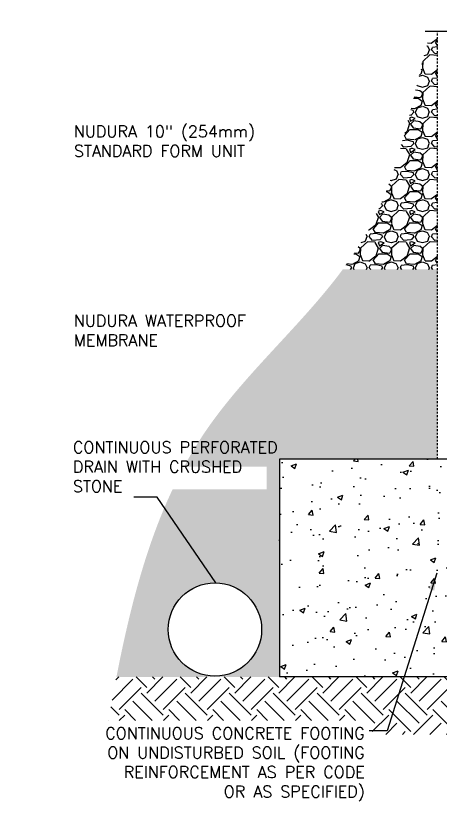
# Model space of a CAD drawing. Header units: inches. Extents: x -114.1 to -55.7, y 115.7 to 166.2.
# Drawn here: x -114.1 to -86.8, y 115.7 to 166.2 of the extents above; entities that cross this region are included whole.
import ezdxf

# ---------------------------------------------------------------- set-up
doc = ezdxf.new("R2010")
doc.units = ezdxf.units.IN
doc.header["$LTSCALE"] = 0.5
doc.header["$MEASUREMENT"] = 0
doc.linetypes.add('DASHED2', pattern=[0.375, 0.25, -0.125])
for name, color, linetype in [('HATCH', 12, 'Continuous'), ('LINE50', 5, 'Continuous'), ('LINE9', 9, 'Continuous'), ('TEXT', 4, 'Continuous')]:
    doc.layers.add(name, color=color, linetype=linetype)
doc.styles.add('DIM', font='romans.shx', dxfattribs={"width": 0.7})
doc.styles.add('ROMANS', font='romans')
doc.styles.get("Standard").update_dxf_attribs({"font": 'romans.shx'})
doc.dimstyles.new('ext_12', dxfattribs={"dimscale": 12, "dimtxt": 0.09375, "dimasz": 0.09375, "dimexe": 0.09375, "dimexo": 0.0625, "dimgap": 0.0625, "dimtad": 1, "dimdec": 1, "dimzin": 3, "dimdsep": 46, "dimlunit": 4, "dimtxsty": 'DIM', "dimcen": 0.09, "dimdle": 0.09375, "dimclrt": 4, "dimadec": 0, "dimazin": 0, "dimtfac": 1, "dimtdec": 1, "dimtmove": 2, "dimatfit": 3, "dimfxl": 0, "dimfrac": 2, "dimtolj": 1, "dimtzin": 0, "dimarcsym": 0})
pattern_1 = [(228.0128, (1.44, 2), (-15.99999646, -18.00000268), [0.269072, -26.638176]), (184.9697, (1.26, 1.8), (24.000002103, 1.999982614), [0.461736, -45.71185]), (132.5104, (0.8, 1.76), (19.99998144, -22.00001735), [0.325576, -32.232064]), (267.2737, (0.02, 1.26), (1.999992035, 40.00000059), [0.420476, -41.627116]), (292.8337, (0, 0.84), (-10.00001981, 23.999992824), [0.41231, -40.818746]), (357.2737, (0.16, 0.46), (-40.00000059, 1.999992035), [0.420476, -41.627116]), (37.6942, (0.58, 0.44), (-26.00001469, -19.99998081), [0.556058, -55.049698]), (72.2553, (1.02, 0.78), (14.000021525, 43.999992462), [0.524976, -51.972642]), (121.4296, (1.18, 1.28), (-16.00001647, 25.999990073), [0.4219, -41.768146]), (175.2364, (0.96, 1.64), (22.00000189, -1.99998307), [0.481664, -23.601526]), (222.3974, (0.48, 1.68), (-24.000014702, -21.999984164), [0.622896, -61.66675]), (138.8141, (2, 1.24), (-14.0000059, 11.99999463), [0.212602, -21.047688]), (171.4692, (1.84, 1.38), (25.99999657, -4.00001582), [0.404474, -40.043022]), (225, (1.44, 1.44), (-2e-16, -2.000001), [0.282842, -2.545584]), (203.1986, (1.3, 1.68), (9.99999946, 4.00000265), [0.152316, -15.07923]), (291.8014, (1.16, 1.62), (-1.9999998, 6.00000055), [0.215406, -10.554924]), (30.9638, (1.24, 1.42), (5.99999604, 4.00000497), [0.349858, -11.312046]), (161.5651, (1.54, 1.6), (4.0000009, -1.9999968), [0.252982, -6.071574]), (16.3895, (0, 1.62), (20.0000044, 5.99998542), [0.3544, -35.08569]), (70.3462, (0.34, 1.72), (-7.999990495, -22.00000427), [0.297322, -29.434816]), (293.1986, (1.54, 2), (-4.00000265, 9.99999946), [0.30463, -14.926916]), (343.6105, (1.66, 1.72), (-20.0000044, 5.99998542), [0.3544, -35.08569]), (339.444, (0, 0.38), (-10.0000037, 3.999992), [0.34176, -16.746248]), (294.7751, (0.32, 0.26), (-9.99998438, 22.00000684), [0.286356, -28.349286]), (66.8014, (1.56, 0), (4.00000265, 9.99999946), [0.30463, -14.926916]), (17.354, (1.68, 0.28), (-26.00000404, -7.999989005), [0.335262, -33.190848]), (69.444, (0.58, 0), (-3.999992, -10.0000037), [0.17088, -16.917128]), (101.3099, (1.44, 0), (-1.9999953, 8.0000015), [0.10198, -10.096058]), (165.9638, (1.42, 0.1), (6.0000011, -1.9999961), [0.41231, -7.8339]), (186.009, (1.02, 0.2), (19.9999995, 1.999998635), [0.3821, -37.827846]), (303.6901, (1.24, 1.24), (-2.0000027, 3.9999991), [0.288444, -6.922658]), (353.1572, (1.4, 1), (33.99999873, -4.000015996), [0.503588, -49.855126]), (60.9454, (1.9, 0.94), (-8.00000005, -14.00000077), [0.205912, -20.385348]), (90, (2, 1.12), (-2, 2), [0.12, -1.88]), (120.2564, (0.98, 0.26), (7.99998977, -14.00000491), [0.277848, -27.50704]), (48.0128, (0.84, 0.5), (15.99999646, 18.00000268), [0.538144, -26.369104]), (0, (1.2, 0.9), (2, 2), [0.52, -1.48]), (325.3048, (1.72, 0.9), (-19.99998852, 14.00001722), [0.316228, -31.306548]), (254.0546, (1.98, 0.72), (-1.99999978, -8.00000025), [0.291204, -14.269016]), (207.646, (1.9, 0.44), (-37.999991614, -20.000015426), [0.47413, -46.938948]), (175.4261, (1.48, 0.22), (-26.000001117, 1.999989602), [0.501598, -49.658148])]

msp = doc.modelspace()

# ---------------------------------------------------------------- hatches: boundary and pattern name
h = msp.add_hatch()
h.set_pattern_fill('GRAVEL', color=12, scale=2, style=0)
h.set_pattern_definition(pattern_1)
edge = h.paths.add_edge_path()
edge.add_line((-87.077, 149.913), (-87.02, 149.913))
edge.add_line((-87.02, 149.913), (-87.02, 165.216))
edge.add_line((-87.02, 165.216), (-87.472, 165.216))
edge.add_spline(control_points=[(-87.472, 165.216), (-87.724, 164.232), (-88.807, 160.009), (-90.035, 154.499), (-92.447, 150.802), (-93.105, 149.913)], knot_values=[35.302208, 35.302208, 35.302208, 35.302208, 38.356834, 48.414325, 51.746671, 51.746671, 51.746671, 51.746671], degree=3, periodic=0)
edge.add_line((-93.105, 149.913), (-87.077, 149.913))
h = msp.add_hatch()
h.set_pattern_fill('GRAVEL', color=12, scale=2, style=0)
h.set_pattern_definition(pattern_1)
edge = h.paths.add_edge_path()
edge.add_spline(control_points=[(-93.105, 149.913), (-95.737, 146.358), (-100.066, 142.644), (-102.847, 138.086), (-103.307, 137.238)], knot_values=[19.018678, 19.018678, 19.018678, 19.018678, 32.356858, 35.302208, 35.302208, 35.302208, 35.302208], degree=3, periodic=0)
edge.add_line((-103.307, 137.238), (-97.992, 137.238))
edge.add_line((-97.992, 137.238), (-97.992, 135.77))
edge.add_line((-97.992, 135.77), (-104.048, 135.77))
edge.add_spline(control_points=[(-104.048, 135.77), (-105.799, 132.051), (-106.827, 127.939), (-107.654, 123.716)], knot_values=[4.820187, 4.820187, 4.820187, 4.820187, 17.346195, 17.346195, 17.346195, 17.346195], degree=3, periodic=0)
edge.add_line((-107.654, 123.716), (-97.184, 123.716))
edge.add_line((-97.184, 123.716), (-97.184, 137.716))
edge.add_line((-97.184, 137.716), (-87.02, 137.716))
edge.add_line((-87.02, 137.716), (-87.02, 149.913))
edge.add_line((-87.02, 149.913), (-87.077, 149.913))
edge.add_line((-87.077, 149.913), (-93.105, 149.913))
edge = h.paths.add_edge_path(flags=16)
edge.add_arc((-101.324, 126.766), 3, 0, 360)
at = {"layer": 'HATCH'}
h = msp.add_hatch(dxfattribs=at)
h.set_pattern_fill('AR-CONC', color=256, scale=0.5, style=0)
h.paths.add_polyline_path([(-61.184, 123.716), (-61.184, 137.716), (-97.184, 137.716), (-97.184, 123.716)])
h = msp.add_hatch(dxfattribs=at)
h.set_pattern_fill('EARTH', color=256, scale=8, angle=45, style=0)
h.paths.add_polyline_path([(-114.082, 123.701), (-114.067, 123.716), (-114.067, 123.716)])
h.paths.add_polyline_path([(-107.653, 123.716), (-107.7, 123.478), (-107.827, 122.814), (-107.951, 122.149), (-108.073, 121.482), (-108.194, 120.924), (-108.313, 120.924), (-108.335, 120.924), (-104.648, 120.924), (-104.648, 120.928), (-91.224, 120.928), (-91.224, 120.024), (-56.708, 120.024), (-56.708, 123.716)])
h.paths.add_polyline_path([(-114.127, 123.656), (-114.112, 123.671), (-114.097, 123.686), (-114.112, 123.671)])

# ---------------------------------------------------------------- linework, layer by layer
at = {"layer": 'LINE50'}
for p, q in [((-97.184, 137.716), (-97.184, 123.716)), ((-61.184, 137.716), (-97.184, 137.716)), ((-61.184, 123.716), (-97.184, 123.716))]:
    msp.add_line(p, q, dxfattribs=at)
at = {"layer": 'LINE9', "linetype": 'DASHED2'}
msp.add_line((-87.02, 137.716), (-87.02, 165.216), dxfattribs=at)
at = {"layer": 'LINE9'}
msp.add_lwpolyline([(-87.809, 165.216), (-80.247, 165.216), (-79.247, 166.216), (-79.247, 165.216), (-79.247, 164.216), (-78.247, 165.216), (-70.559, 165.216)], dxfattribs=at)
at = {"layer": 'LINE9', "color": 9}
msp.add_circle((-101.324, 126.766), 3, dxfattribs=at)
at = {"layer": 'TEXT'}
for points in [[(-85.997, 158.597, 0, 0.36, 0), (-87.077, 158.597, 0, 0, 0), (-96.683, 158.597, 0, 0, 0)], [(-87.055, 145.332, 0, 0.36, 0), (-88.135, 145.332, 0, 0, 0), (-103.325, 145.332, 0, 0, 0)]]:
    msp.add_lwpolyline(points, format="xyseb", dxfattribs=at)

# ---------------------------------------------------------------- texts
at = {"layer": 'TEXT', "char_height": 0.75, "width": 14.30365, "attachment_point": 4, "style": 'ROMANS'}
for s, insert in [('NUDURA 10" (254mm) STANDARD FORM UNIT', (-110.387, 158.151)), ('NUDURA WATERPROOF MEMBRANE', (-110.387, 145.982)), ('CONTINUOUS PERFORATED \\PDRAIN WITH CRUSHED \\PSTONE', (-110.447, 137.223))]:
    msp.add_mtext(s, dxfattribs=dict(at, insert=insert))
at = {"layer": 'TEXT', "insert": (-91.695, 118.101), "char_height": 0.75, "width": 18.6698, "attachment_point": 6}
msp.add_mtext('CONTINUOUS CONCRETE FOOTING ON UNDISTURBED SOIL (FOOTING REINFORCEMENT AS PER CODE OR AS SPECIFIED)', dxfattribs=at)

# ---------------------------------------------------------------- leaders
at = {"layer": 'TEXT'}
for points in [[(-101.265, 129.766), (-105.032, 135.27), (-106.533, 135.27)], [(-87.064, 130.395), (-90.259, 120.249), (-91.407, 120.249)]]:
    msp.add_leader(points, dimstyle='ext_12', dxfattribs=at)

doc.saveas('drawing.dxf')
